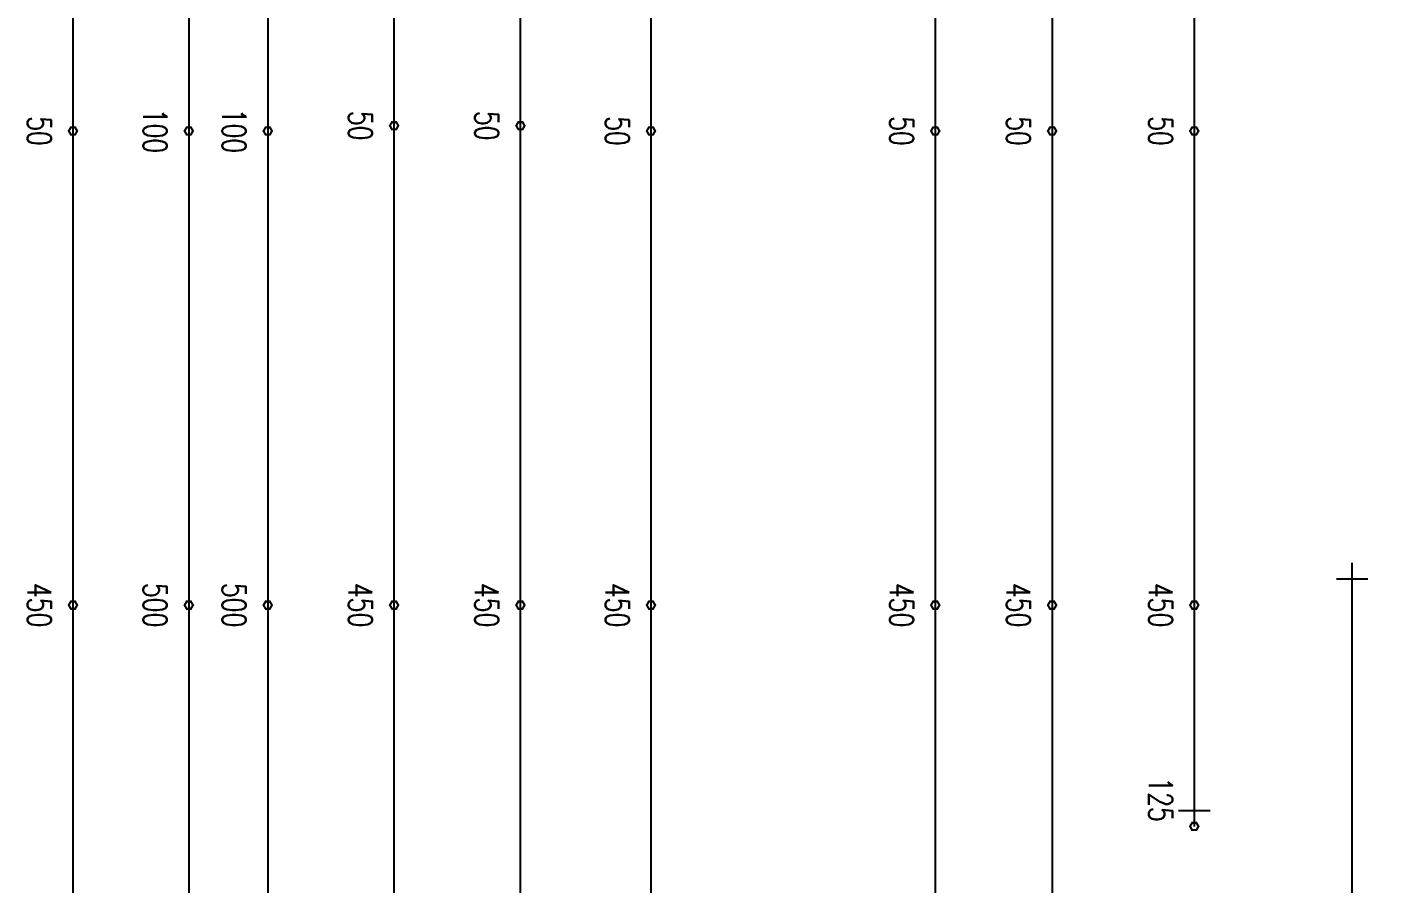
# Model space of a CAD drawing. Header units: millimetres. Extents: x 131700 to 589785, y -24154 to 46087.
# Drawn here: x 507718 to 520750, y 16557 to 24683 of the extents above; entities that cross this region are included whole.
import ezdxf
from ezdxf.enums import TextEntityAlignment as Align

# ---------------------------------------------------------------- set-up
doc = ezdxf.new("R2010")
doc.units = ezdxf.units.MM
doc.layers.get('0').update_dxf_attribs({"lineweight": 20})
doc.layers.add('ARES_TAG', color=3, linetype='Continuous')
doc.layers.add('NDC_S_TENDON', color=10, linetype='Continuous')
doc.layers.add('Current_plane_Column', color=7, linetype='Continuous', true_color=0x4b00ff)
doc.layers.add('NDC_LCAP', color=87, linetype='Continuous', plot=False)
for name, color, linetype, lineweight in [('NDC_S-ANNO', 7, 'Continuous', 20), ('NDC_S-TENDON', 6, 'Continuous', 35), ('NDC_S_SYMBOL', 1, 'Continuous', 15)]:
    doc.layers.add(name, color=color, linetype=linetype, lineweight=lineweight)
doc.styles.add('ARES_BIGTEXT', font='VHARIALN.TTF')
doc.styles.add('ARES_ROMANS_0.36', font='romans.shx', dxfattribs={"width": 0.36, "bigfont": 'vns.shx'})
doc.styles.add('NDC_ANNO', font='', dxfattribs={"width": 0.8})
doc.styles.get('NDC_ANNO').set_extended_font_data('Dotum')

# ---------------------------------------------------------------- blocks, each defined once
blk = doc.blocks.new('*U769')
at = {"layer": 'NDC_S_SYMBOL', "color": 3}
blk.add_line((-8344, 0), (-6844, 0), dxfattribs=at)
blk.add_circle((-8794, 0), 450, dxfattribs=at)
at = {"layer": 'NDC_S_TENDON'}
for p, q in [((6536, -150), (6536, 150)), ((-4664, 0), (-3144, 0)), ((-3144, 0), (2787, 0)), ((2787, 0), (5686, 0)), ((5686, 0), (6686, 0))]:
    blk.add_line(p, q, dxfattribs=at)
blk.add_lwpolyline([(-5184, 0), (-5664, 150), (-5664, -150), (-5184, 0), (-4664, 0)], dxfattribs=at)
at = {"layer": 'ARES_TAG', "style": 'ARES_ROMANS_0.36', "width": 0.36}
blk.add_attdef('S3', text='', height=375, dxfattribs=at).set_placement((-8794, 0), align=Align.MIDDLE_CENTER)
at = {"layer": 'NDC_LCAP', "style": 'ARES_BIGTEXT'}
blk.add_attdef('L', text='', height=350, dxfattribs=at).set_placement((-9525, 0), align=Align.MIDDLE_RIGHT)
blk = doc.blocks.new('*U757')
at = {"layer": 'NDC_S_TENDON'}
blk.add_line((2787, 0), (26237, 0), dxfattribs=at)
at = {"layer": 'ARES_TAG', "style": 'ARES_ROMANS_0.36', "width": 0.36}
blk.add_attdef('S3', text='', height=375, dxfattribs=at).set_placement((-9643, 0), align=Align.MIDDLE_CENTER)
at = {"layer": 'NDC_LCAP', "style": 'ARES_BIGTEXT'}
blk.add_attdef('L', text='', height=350, dxfattribs=at).set_placement((-10374, 0), align=Align.MIDDLE_RIGHT)
blk = doc.blocks.new('*U751')
at = {"layer": 'NDC_S_TENDON'}
blk.add_line((2787, 0), (26236, 0), dxfattribs=at)
at = {"layer": 'ARES_TAG', "style": 'ARES_ROMANS_0.36', "width": 0.36}
blk.add_attdef('S3', text='', height=375, dxfattribs=at).set_placement((-9643, 0), align=Align.MIDDLE_CENTER)
at = {"layer": 'NDC_LCAP', "style": 'ARES_BIGTEXT'}
blk.add_attdef('L', text='', height=350, dxfattribs=at).set_placement((-10374, 0), align=Align.MIDDLE_RIGHT)
blk = doc.blocks.new('*U752')
at = {"layer": 'NDC_S_TENDON'}
blk.add_line((2787, 0), (26236, 0), dxfattribs=at)
at = {"layer": 'ARES_TAG', "style": 'ARES_ROMANS_0.36', "width": 0.36}
blk.add_attdef('S3', text='', height=375, dxfattribs=at).set_placement((-9643, 0), align=Align.MIDDLE_CENTER)
at = {"layer": 'NDC_LCAP', "style": 'ARES_BIGTEXT'}
blk.add_attdef('L', text='', height=350, dxfattribs=at).set_placement((-10374, 0), align=Align.MIDDLE_RIGHT)
blk = doc.blocks.new('*U771')
at = {"layer": 'NDC_S_TENDON'}
blk.add_line((2787, 0), (26236, 0), dxfattribs=at)
at = {"layer": 'ARES_TAG', "style": 'ARES_ROMANS_0.36', "width": 0.36}
blk.add_attdef('S3', text='', height=375, dxfattribs=at).set_placement((-9643, 0), align=Align.MIDDLE_CENTER)
at = {"layer": 'NDC_LCAP', "style": 'ARES_BIGTEXT'}
blk.add_attdef('L', text='', height=350, dxfattribs=at).set_placement((-10374, 0), align=Align.MIDDLE_RIGHT)
blk = doc.blocks.new('*U772')
at = {"layer": 'NDC_S_TENDON'}
blk.add_line((2787, 0), (26237, 0), dxfattribs=at)
at = {"layer": 'ARES_TAG', "style": 'ARES_ROMANS_0.36', "width": 0.36}
blk.add_attdef('S3', text='', height=375, dxfattribs=at).set_placement((-9643, 0), align=Align.MIDDLE_CENTER)
at = {"layer": 'NDC_LCAP', "style": 'ARES_BIGTEXT'}
blk.add_attdef('L', text='', height=350, dxfattribs=at).set_placement((-10374, 0), align=Align.MIDDLE_RIGHT)
blk = doc.blocks.new('*U730')
at = {"layer": 'NDC_S_TENDON'}
blk.add_line((2787, 0), (25877, 0), dxfattribs=at)
at = {"layer": 'ARES_TAG', "style": 'ARES_ROMANS_0.36', "width": 0.36}
blk.add_attdef('S3', text='', height=375, dxfattribs=at).set_placement((-9413, 0), align=Align.MIDDLE_CENTER)
at = {"layer": 'NDC_LCAP', "style": 'ARES_BIGTEXT'}
blk.add_attdef('L', text='', height=350, dxfattribs=at).set_placement((-10144, 0), align=Align.MIDDLE_RIGHT)
blk = doc.blocks.new('*U721')
at = {"layer": 'NDC_S_TENDON'}
for p, q in [((15237, -150), (15237, 150)), ((2787, 0), (14387, 0)), ((14387, 0), (15387, 0))]:
    blk.add_line(p, q, dxfattribs=at)
at = {"layer": 'ARES_TAG', "style": 'ARES_ROMANS_0.36', "width": 0.36}
blk.add_attdef('S3', text='', height=375, dxfattribs=at).set_placement((-11644, 0), align=Align.MIDDLE_CENTER)
at = {"layer": 'NDC_LCAP', "style": 'ARES_BIGTEXT'}
blk.add_attdef('L', text='', height=350, dxfattribs=at).set_placement((-12375, 0), align=Align.MIDDLE_RIGHT)
blk = doc.blocks.new('*U722')
at = {"layer": 'NDC_S_TENDON'}
for p, q in [((-16664, 0), (-3144, 0)), ((-3144, 0), (2787, 0))]:
    blk.add_line(p, q, dxfattribs=at)
at = {"layer": 'ARES_TAG', "style": 'ARES_ROMANS_0.36', "width": 0.36}
blk.add_attdef('S3', text='', height=375, dxfattribs=at).set_placement((-20793, 0), align=Align.MIDDLE_CENTER)
at = {"layer": 'NDC_LCAP', "style": 'ARES_BIGTEXT'}
blk.add_attdef('L', text='', height=350, dxfattribs=at).set_placement((-21524, 0), align=Align.MIDDLE_RIGHT)
blk = doc.blocks.new('*U723')
at = {"layer": 'NDC_S_TENDON'}
for p, q in [((-16664, 0), (-3144, 0)), ((-3144, 0), (2787, 0))]:
    blk.add_line(p, q, dxfattribs=at)
at = {"layer": 'ARES_TAG', "style": 'ARES_ROMANS_0.36', "width": 0.36}
blk.add_attdef('S3', text='', height=375, dxfattribs=at).set_placement((-20793, 0), align=Align.MIDDLE_CENTER)
at = {"layer": 'NDC_LCAP', "style": 'ARES_BIGTEXT'}
blk.add_attdef('L', text='', height=350, dxfattribs=at).set_placement((-21524, 0), align=Align.MIDDLE_RIGHT)
blk = doc.blocks.new('TDY')
at = {"layer": 'NDC_S-TENDON', "linetype": 'Continuous'}
for points, elevation in [([(-560, 14200, 20, 20, 0), (-580, 14235, 20, 20, 0), (-620, 14235, 20, 20, 0), (-640, 14200, 20, 20, 0), (-620, 14165, 20, 20, 0), (-580, 14165, 20, 20, 0)], -20), ([(-560, 14200, 20, 20, 0), (-580, 14235, 20, 20, 0), (-620, 14235, 20, 20, 0), (-640, 14200, 20, 20, 0), (-620, 14165, 20, 20, 0), (-580, 14165, 20, 20, 0)], -20), ([(-560, 14200, 20, 20, 0), (-580, 14234, 20, 20, 0), (-620, 14234, 20, 20, 0), (-640, 14200, 20, 20, 0), (-620, 14165, 20, 20, 0), (-580, 14165, 20, 20, 0)], -20), ([(-560, 14200, 20, 20, 0), (-580, 14234, 20, 20, 0), (-620, 14234, 20, 20, 0), (-640, 14200, 20, 20, 0), (-620, 14165, 20, 20, 0), (-580, 14165, 20, 20, 0)], -20), ([(540, 14200, 20, 20, 0), (520, 14235, 20, 20, 0), (480, 14235, 20, 20, 0), (460, 14200, 20, 20, 0), (480, 14165, 20, 20, 0), (520, 14165, 20, 20, 0)], 2500), ([(540, 14200, 20, 20, 0), (520, 14235, 20, 20, 0), (480, 14235, 20, 20, 0), (460, 14200, 20, 20, 0), (480, 14165, 20, 20, 0), (520, 14165, 20, 20, 0)], 2500), ([(540, 14200, 20, 20, 0), (520, 14234, 20, 20, 0), (480, 14234, 20, 20, 0), (460, 14200, 20, 20, 0), (480, 14165, 20, 20, 0), (520, 14165, 20, 20, 0)], 2500), ([(540, 14200, 20, 20, 0), (520, 14234, 20, 20, 0), (480, 14234, 20, 20, 0), (460, 14200, 20, 20, 0), (480, 14165, 20, 20, 0), (520, 14165, 20, 20, 0)], 2500), ([(1290, 14200, 20, 20, 0), (1270, 14235, 20, 20, 0), (1230, 14235, 20, 20, 0), (1210, 14200, 20, 20, 0), (1230, 14165, 20, 20, 0), (1270, 14165, 20, 20, 0)], 2500), ([(1290, 14200, 20, 20, 0), (1270, 14235, 20, 20, 0), (1230, 14235, 20, 20, 0), (1210, 14200, 20, 20, 0), (1230, 14165, 20, 20, 0), (1270, 14165, 20, 20, 0)], 2500), ([(1290, 14200, 20, 20, 0), (1270, 14234, 20, 20, 0), (1230, 14234, 20, 20, 0), (1210, 14200, 20, 20, 0), (1230, 14165, 20, 20, 0), (1270, 14165, 20, 20, 0)], 2500), ([(1290, 14200, 20, 20, 0), (1270, 14234, 20, 20, 0), (1230, 14234, 20, 20, 0), (1210, 14200, 20, 20, 0), (1230, 14165, 20, 20, 0), (1270, 14165, 20, 20, 0)], 2500), ([(2490, 14250, 20, 20, 0), (2470, 14285, 20, 20, 0), (2430, 14285, 20, 20, 0), (2410, 14250, 20, 20, 0), (2430, 14215, 20, 20, 0), (2470, 14215, 20, 20, 0)], 2800), ([(2490, 14250, 20, 20, 0), (2470, 14285, 20, 20, 0), (2430, 14285, 20, 20, 0), (2410, 14250, 20, 20, 0), (2430, 14215, 20, 20, 0), (2470, 14215, 20, 20, 0)], 2800), ([(2490, 14250, 20, 20, 0), (2470, 14284, 20, 20, 0), (2430, 14284, 20, 20, 0), (2410, 14250, 20, 20, 0), (2430, 14215, 20, 20, 0), (2470, 14215, 20, 20, 0)], 2800), ([(2490, 14250, 20, 20, 0), (2470, 14284, 20, 20, 0), (2430, 14284, 20, 20, 0), (2410, 14250, 20, 20, 0), (2430, 14215, 20, 20, 0), (2470, 14215, 20, 20, 0)], 2800), ([(3690, 14250, 20, 20, 0), (3670, 14285, 20, 20, 0), (3630, 14285, 20, 20, 0), (3610, 14250, 20, 20, 0), (3630, 14215, 20, 20, 0), (3670, 14215, 20, 20, 0)], 2800), ([(3690, 14250, 20, 20, 0), (3670, 14285, 20, 20, 0), (3630, 14285, 20, 20, 0), (3610, 14250, 20, 20, 0), (3630, 14215, 20, 20, 0), (3670, 14215, 20, 20, 0)], 2800), ([(3690, 14250, 20, 20, 0), (3670, 14284, 20, 20, 0), (3630, 14284, 20, 20, 0), (3610, 14250, 20, 20, 0), (3630, 14215, 20, 20, 0), (3670, 14215, 20, 20, 0)], 2800), ([(3690, 14250, 20, 20, 0), (3670, 14284, 20, 20, 0), (3630, 14284, 20, 20, 0), (3610, 14250, 20, 20, 0), (3630, 14215, 20, 20, 0), (3670, 14215, 20, 20, 0)], 2800), ([(4930, 14200, 20, 20, 0), (4910, 14235, 20, 20, 0), (4870, 14235, 20, 20, 0), (4850, 14200, 20, 20, 0), (4870, 14165, 20, 20, 0), (4910, 14165, 20, 20, 0)], 2800), ([(4930, 14200, 20, 20, 0), (4910, 14235, 20, 20, 0), (4870, 14235, 20, 20, 0), (4850, 14200, 20, 20, 0), (4870, 14165, 20, 20, 0), (4910, 14165, 20, 20, 0)], 2800), ([(4930, 14200, 20, 20, 0), (4910, 14234, 20, 20, 0), (4870, 14234, 20, 20, 0), (4850, 14200, 20, 20, 0), (4870, 14165, 20, 20, 0), (4910, 14165, 20, 20, 0)], 2800), ([(4930, 14200, 20, 20, 0), (4910, 14234, 20, 20, 0), (4870, 14234, 20, 20, 0), (4850, 14200, 20, 20, 0), (4870, 14165, 20, 20, 0), (4910, 14165, 20, 20, 0)], 2800), ([(7630, 14200, 20, 20, 0), (7610, 14235, 20, 20, 0), (7570, 14235, 20, 20, 0), (7550, 14200, 20, 20, 0), (7570, 14165, 20, 20, 0), (7610, 14165, 20, 20, 0)], 2800), ([(7630, 14200, 20, 20, 0), (7610, 14235, 20, 20, 0), (7570, 14235, 20, 20, 0), (7550, 14200, 20, 20, 0), (7570, 14165, 20, 20, 0), (7610, 14165, 20, 20, 0)], 2800), ([(7630, 14200, 20, 20, 0), (7610, 14234, 20, 20, 0), (7570, 14234, 20, 20, 0), (7550, 14200, 20, 20, 0), (7570, 14165, 20, 20, 0), (7610, 14165, 20, 20, 0)], 2800), ([(7630, 14200, 20, 20, 0), (7610, 14234, 20, 20, 0), (7570, 14234, 20, 20, 0), (7550, 14200, 20, 20, 0), (7570, 14165, 20, 20, 0), (7610, 14165, 20, 20, 0)], 2800), ([(8740, 14200, 20, 20, 0), (8720, 14235, 20, 20, 0), (8680, 14235, 20, 20, 0), (8660, 14200, 20, 20, 0), (8680, 14165, 20, 20, 0), (8720, 14165, 20, 20, 0)], 2800), ([(8740, 14200, 20, 20, 0), (8720, 14235, 20, 20, 0), (8680, 14235, 20, 20, 0), (8660, 14200, 20, 20, 0), (8680, 14165, 20, 20, 0), (8720, 14165, 20, 20, 0)], 2800), ([(8740, 14200, 20, 20, 0), (8720, 14234, 20, 20, 0), (8680, 14234, 20, 20, 0), (8660, 14200, 20, 20, 0), (8680, 14165, 20, 20, 0), (8720, 14165, 20, 20, 0)], 2800), ([(8740, 14200, 20, 20, 0), (8720, 14234, 20, 20, 0), (8680, 14234, 20, 20, 0), (8660, 14200, 20, 20, 0), (8680, 14165, 20, 20, 0), (8720, 14165, 20, 20, 0)], 2800), ([(10090, 14200, 20, 20, 0), (10070, 14235, 20, 20, 0), (10030, 14235, 20, 20, 0), (10010, 14200, 20, 20, 0), (10030, 14165, 20, 20, 0), (10070, 14165, 20, 20, 0)], 2800), ([(10090, 14200, 20, 20, 0), (10070, 14235, 20, 20, 0), (10030, 14235, 20, 20, 0), (10010, 14200, 20, 20, 0), (10030, 14165, 20, 20, 0), (10070, 14165, 20, 20, 0)], 2800), ([(10090, 14200, 20, 20, 0), (10070, 14234, 20, 20, 0), (10030, 14234, 20, 20, 0), (10010, 14200, 20, 20, 0), (10030, 14165, 20, 20, 0), (10070, 14165, 20, 20, 0)], 2800), ([(10090, 14200, 20, 20, 0), (10070, 14234, 20, 20, 0), (10030, 14234, 20, 20, 0), (10010, 14200, 20, 20, 0), (10030, 14165, 20, 20, 0), (10070, 14165, 20, 20, 0)], 2800), ([(-560, 9700, 20, 20, 0), (-580, 9735, 20, 20, 0), (-620, 9735, 20, 20, 0), (-640, 9700, 20, 20, 0), (-620, 9665, 20, 20, 0), (-580, 9665, 20, 20, 0)], 130), ([(-560, 9700, 20, 20, 0), (-580, 9735, 20, 20, 0), (-620, 9735, 20, 20, 0), (-640, 9700, 20, 20, 0), (-620, 9665, 20, 20, 0), (-580, 9665, 20, 20, 0)], 130), ([(-560, 9700, 20, 20, 0), (-580, 9735, 20, 20, 0), (-620, 9735, 20, 20, 0), (-640, 9700, 20, 20, 0), (-620, 9665, 20, 20, 0), (-580, 9665, 20, 20, 0)], 130), ([(-560, 9700, 20, 20, 0), (-580, 9735, 20, 20, 0), (-620, 9735, 20, 20, 0), (-640, 9700, 20, 20, 0), (-620, 9665, 20, 20, 0), (-580, 9665, 20, 20, 0)], 130), ([(-560, 9700, 20, 20, 0), (-580, 9734, 20, 20, 0), (-620, 9734, 20, 20, 0), (-640, 9700, 20, 20, 0), (-620, 9665, 20, 20, 0), (-580, 9665, 20, 20, 0)], 130), ([(-560, 9700, 20, 20, 0), (-580, 9734, 20, 20, 0), (-620, 9734, 20, 20, 0), (-640, 9700, 20, 20, 0), (-620, 9665, 20, 20, 0), (-580, 9665, 20, 20, 0)], 130), ([(-560, 9700, 20, 20, 0), (-580, 9734, 20, 20, 0), (-620, 9734, 20, 20, 0), (-640, 9700, 20, 20, 0), (-620, 9665, 20, 20, 0), (-580, 9665, 20, 20, 0)], 130), ([(-560, 9700, 20, 20, 0), (-580, 9734, 20, 20, 0), (-620, 9734, 20, 20, 0), (-640, 9700, 20, 20, 0), (-620, 9665, 20, 20, 0), (-580, 9665, 20, 20, 0)], 130), ([(540, 9700, 20, 20, 0), (520, 9735, 20, 20, 0), (480, 9735, 20, 20, 0), (460, 9700, 20, 20, 0), (480, 9665, 20, 20, 0), (520, 9665, 20, 20, 0)], 2900), ([(540, 9700, 20, 20, 0), (520, 9735, 20, 20, 0), (480, 9735, 20, 20, 0), (460, 9700, 20, 20, 0), (480, 9665, 20, 20, 0), (520, 9665, 20, 20, 0)], 2900), ([(540, 9700, 20, 20, 0), (520, 9735, 20, 20, 0), (480, 9735, 20, 20, 0), (460, 9700, 20, 20, 0), (480, 9665, 20, 20, 0), (520, 9665, 20, 20, 0)], 2900), ([(540, 9700, 20, 20, 0), (520, 9735, 20, 20, 0), (480, 9735, 20, 20, 0), (460, 9700, 20, 20, 0), (480, 9665, 20, 20, 0), (520, 9665, 20, 20, 0)], 2900), ([(540, 9700, 20, 20, 0), (520, 9734, 20, 20, 0), (480, 9734, 20, 20, 0), (460, 9700, 20, 20, 0), (480, 9665, 20, 20, 0), (520, 9665, 20, 20, 0)], 2900), ([(540, 9700, 20, 20, 0), (520, 9734, 20, 20, 0), (480, 9734, 20, 20, 0), (460, 9700, 20, 20, 0), (480, 9665, 20, 20, 0), (520, 9665, 20, 20, 0)], 2900), ([(540, 9700, 20, 20, 0), (520, 9734, 20, 20, 0), (480, 9734, 20, 20, 0), (460, 9700, 20, 20, 0), (480, 9665, 20, 20, 0), (520, 9665, 20, 20, 0)], 2900), ([(540, 9700, 20, 20, 0), (520, 9734, 20, 20, 0), (480, 9734, 20, 20, 0), (460, 9700, 20, 20, 0), (480, 9665, 20, 20, 0), (520, 9665, 20, 20, 0)], 2900), ([(1290, 9700, 20, 20, 0), (1270, 9735, 20, 20, 0), (1230, 9735, 20, 20, 0), (1210, 9700, 20, 20, 0), (1230, 9665, 20, 20, 0), (1270, 9665, 20, 20, 0)], 2900), ([(1290, 9700, 20, 20, 0), (1270, 9735, 20, 20, 0), (1230, 9735, 20, 20, 0), (1210, 9700, 20, 20, 0), (1230, 9665, 20, 20, 0), (1270, 9665, 20, 20, 0)], 2900), ([(1290, 9700, 20, 20, 0), (1270, 9735, 20, 20, 0), (1230, 9735, 20, 20, 0), (1210, 9700, 20, 20, 0), (1230, 9665, 20, 20, 0), (1270, 9665, 20, 20, 0)], 2900), ([(1290, 9700, 20, 20, 0), (1270, 9735, 20, 20, 0), (1230, 9735, 20, 20, 0), (1210, 9700, 20, 20, 0), (1230, 9665, 20, 20, 0), (1270, 9665, 20, 20, 0)], 2900), ([(1290, 9700, 20, 20, 0), (1270, 9734, 20, 20, 0), (1230, 9734, 20, 20, 0), (1210, 9700, 20, 20, 0), (1230, 9665, 20, 20, 0), (1270, 9665, 20, 20, 0)], 2900), ([(1290, 9700, 20, 20, 0), (1270, 9734, 20, 20, 0), (1230, 9734, 20, 20, 0), (1210, 9700, 20, 20, 0), (1230, 9665, 20, 20, 0), (1270, 9665, 20, 20, 0)], 2900), ([(1290, 9700, 20, 20, 0), (1270, 9734, 20, 20, 0), (1230, 9734, 20, 20, 0), (1210, 9700, 20, 20, 0), (1230, 9665, 20, 20, 0), (1270, 9665, 20, 20, 0)], 2900), ([(1290, 9700, 20, 20, 0), (1270, 9734, 20, 20, 0), (1230, 9734, 20, 20, 0), (1210, 9700, 20, 20, 0), (1230, 9665, 20, 20, 0), (1270, 9665, 20, 20, 0)], 2900), ([(2490, 9700, 20, 20, 0), (2470, 9735, 20, 20, 0), (2430, 9735, 20, 20, 0), (2410, 9700, 20, 20, 0), (2430, 9665, 20, 20, 0), (2470, 9665, 20, 20, 0)], 2950), ([(2490, 9700, 20, 20, 0), (2470, 9735, 20, 20, 0), (2430, 9735, 20, 20, 0), (2410, 9700, 20, 20, 0), (2430, 9665, 20, 20, 0), (2470, 9665, 20, 20, 0)], 2950), ([(2490, 9700, 20, 20, 0), (2470, 9735, 20, 20, 0), (2430, 9735, 20, 20, 0), (2410, 9700, 20, 20, 0), (2430, 9665, 20, 20, 0), (2470, 9665, 20, 20, 0)], 2950), ([(2490, 9700, 20, 20, 0), (2470, 9735, 20, 20, 0), (2430, 9735, 20, 20, 0), (2410, 9700, 20, 20, 0), (2430, 9665, 20, 20, 0), (2470, 9665, 20, 20, 0)], 2950), ([(2490, 9700, 20, 20, 0), (2470, 9734, 20, 20, 0), (2430, 9734, 20, 20, 0), (2410, 9700, 20, 20, 0), (2430, 9665, 20, 20, 0), (2470, 9665, 20, 20, 0)], 2950), ([(2490, 9700, 20, 20, 0), (2470, 9734, 20, 20, 0), (2430, 9734, 20, 20, 0), (2410, 9700, 20, 20, 0), (2430, 9665, 20, 20, 0), (2470, 9665, 20, 20, 0)], 2950), ([(2490, 9700, 20, 20, 0), (2470, 9734, 20, 20, 0), (2430, 9734, 20, 20, 0), (2410, 9700, 20, 20, 0), (2430, 9665, 20, 20, 0), (2470, 9665, 20, 20, 0)], 2950), ([(2490, 9700, 20, 20, 0), (2470, 9734, 20, 20, 0), (2430, 9734, 20, 20, 0), (2410, 9700, 20, 20, 0), (2430, 9665, 20, 20, 0), (2470, 9665, 20, 20, 0)], 2950), ([(3690, 9700, 20, 20, 0), (3670, 9735, 20, 20, 0), (3630, 9735, 20, 20, 0), (3610, 9700, 20, 20, 0), (3630, 9665, 20, 20, 0), (3670, 9665, 20, 20, 0)], 2950), ([(3690, 9700, 20, 20, 0), (3670, 9735, 20, 20, 0), (3630, 9735, 20, 20, 0), (3610, 9700, 20, 20, 0), (3630, 9665, 20, 20, 0), (3670, 9665, 20, 20, 0)], 2950), ([(3690, 9700, 20, 20, 0), (3670, 9735, 20, 20, 0), (3630, 9735, 20, 20, 0), (3610, 9700, 20, 20, 0), (3630, 9665, 20, 20, 0), (3670, 9665, 20, 20, 0)], 2950), ([(3690, 9700, 20, 20, 0), (3670, 9735, 20, 20, 0), (3630, 9735, 20, 20, 0), (3610, 9700, 20, 20, 0), (3630, 9665, 20, 20, 0), (3670, 9665, 20, 20, 0)], 2950), ([(3690, 9700, 20, 20, 0), (3670, 9734, 20, 20, 0), (3630, 9734, 20, 20, 0), (3610, 9700, 20, 20, 0), (3630, 9665, 20, 20, 0), (3670, 9665, 20, 20, 0)], 2950), ([(3690, 9700, 20, 20, 0), (3670, 9734, 20, 20, 0), (3630, 9734, 20, 20, 0), (3610, 9700, 20, 20, 0), (3630, 9665, 20, 20, 0), (3670, 9665, 20, 20, 0)], 2950), ([(3690, 9700, 20, 20, 0), (3670, 9734, 20, 20, 0), (3630, 9734, 20, 20, 0), (3610, 9700, 20, 20, 0), (3630, 9665, 20, 20, 0), (3670, 9665, 20, 20, 0)], 2950), ([(3690, 9700, 20, 20, 0), (3670, 9734, 20, 20, 0), (3630, 9734, 20, 20, 0), (3610, 9700, 20, 20, 0), (3630, 9665, 20, 20, 0), (3670, 9665, 20, 20, 0)], 2950), ([(4930, 9700, 20, 20, 0), (4910, 9735, 20, 20, 0), (4870, 9735, 20, 20, 0), (4850, 9700, 20, 20, 0), (4870, 9665, 20, 20, 0), (4910, 9665, 20, 20, 0)], 2950), ([(4930, 9700, 20, 20, 0), (4910, 9735, 20, 20, 0), (4870, 9735, 20, 20, 0), (4850, 9700, 20, 20, 0), (4870, 9665, 20, 20, 0), (4910, 9665, 20, 20, 0)], 2950), ([(4930, 9700, 20, 20, 0), (4910, 9735, 20, 20, 0), (4870, 9735, 20, 20, 0), (4850, 9700, 20, 20, 0), (4870, 9665, 20, 20, 0), (4910, 9665, 20, 20, 0)], 2950), ([(4930, 9700, 20, 20, 0), (4910, 9735, 20, 20, 0), (4870, 9735, 20, 20, 0), (4850, 9700, 20, 20, 0), (4870, 9665, 20, 20, 0), (4910, 9665, 20, 20, 0)], 2950), ([(4930, 9700, 20, 20, 0), (4910, 9734, 20, 20, 0), (4870, 9734, 20, 20, 0), (4850, 9700, 20, 20, 0), (4870, 9665, 20, 20, 0), (4910, 9665, 20, 20, 0)], 2950), ([(4930, 9700, 20, 20, 0), (4910, 9734, 20, 20, 0), (4870, 9734, 20, 20, 0), (4850, 9700, 20, 20, 0), (4870, 9665, 20, 20, 0), (4910, 9665, 20, 20, 0)], 2950), ([(4930, 9700, 20, 20, 0), (4910, 9734, 20, 20, 0), (4870, 9734, 20, 20, 0), (4850, 9700, 20, 20, 0), (4870, 9665, 20, 20, 0), (4910, 9665, 20, 20, 0)], 2950), ([(4930, 9700, 20, 20, 0), (4910, 9734, 20, 20, 0), (4870, 9734, 20, 20, 0), (4850, 9700, 20, 20, 0), (4870, 9665, 20, 20, 0), (4910, 9665, 20, 20, 0)], 2950), ([(7630, 9700, 20, 20, 0), (7610, 9735, 20, 20, 0), (7570, 9735, 20, 20, 0), (7550, 9700, 20, 20, 0), (7570, 9665, 20, 20, 0), (7610, 9665, 20, 20, 0)], 2950), ([(7630, 9700, 20, 20, 0), (7610, 9735, 20, 20, 0), (7570, 9735, 20, 20, 0), (7550, 9700, 20, 20, 0), (7570, 9665, 20, 20, 0), (7610, 9665, 20, 20, 0)], 2950), ([(7630, 9700, 20, 20, 0), (7610, 9735, 20, 20, 0), (7570, 9735, 20, 20, 0), (7550, 9700, 20, 20, 0), (7570, 9665, 20, 20, 0), (7610, 9665, 20, 20, 0)], 2950), ([(7630, 9700, 20, 20, 0), (7610, 9735, 20, 20, 0), (7570, 9735, 20, 20, 0), (7550, 9700, 20, 20, 0), (7570, 9665, 20, 20, 0), (7610, 9665, 20, 20, 0)], 2950), ([(7630, 9700, 20, 20, 0), (7610, 9734, 20, 20, 0), (7570, 9734, 20, 20, 0), (7550, 9700, 20, 20, 0), (7570, 9665, 20, 20, 0), (7610, 9665, 20, 20, 0)], 2950), ([(7630, 9700, 20, 20, 0), (7610, 9734, 20, 20, 0), (7570, 9734, 20, 20, 0), (7550, 9700, 20, 20, 0), (7570, 9665, 20, 20, 0), (7610, 9665, 20, 20, 0)], 2950), ([(7630, 9700, 20, 20, 0), (7610, 9734, 20, 20, 0), (7570, 9734, 20, 20, 0), (7550, 9700, 20, 20, 0), (7570, 9665, 20, 20, 0), (7610, 9665, 20, 20, 0)], 2950), ([(7630, 9700, 20, 20, 0), (7610, 9734, 20, 20, 0), (7570, 9734, 20, 20, 0), (7550, 9700, 20, 20, 0), (7570, 9665, 20, 20, 0), (7610, 9665, 20, 20, 0)], 2950), ([(8740, 9700, 20, 20, 0), (8720, 9735, 20, 20, 0), (8680, 9735, 20, 20, 0), (8660, 9700, 20, 20, 0), (8680, 9665, 20, 20, 0), (8720, 9665, 20, 20, 0)], 2950), ([(8740, 9700, 20, 20, 0), (8720, 9735, 20, 20, 0), (8680, 9735, 20, 20, 0), (8660, 9700, 20, 20, 0), (8680, 9665, 20, 20, 0), (8720, 9665, 20, 20, 0)], 2950), ([(8740, 9700, 20, 20, 0), (8720, 9735, 20, 20, 0), (8680, 9735, 20, 20, 0), (8660, 9700, 20, 20, 0), (8680, 9665, 20, 20, 0), (8720, 9665, 20, 20, 0)], 2950), ([(8740, 9700, 20, 20, 0), (8720, 9735, 20, 20, 0), (8680, 9735, 20, 20, 0), (8660, 9700, 20, 20, 0), (8680, 9665, 20, 20, 0), (8720, 9665, 20, 20, 0)], 2950), ([(8740, 9700, 20, 20, 0), (8720, 9734, 20, 20, 0), (8680, 9734, 20, 20, 0), (8660, 9700, 20, 20, 0), (8680, 9665, 20, 20, 0), (8720, 9665, 20, 20, 0)], 2950), ([(8740, 9700, 20, 20, 0), (8720, 9734, 20, 20, 0), (8680, 9734, 20, 20, 0), (8660, 9700, 20, 20, 0), (8680, 9665, 20, 20, 0), (8720, 9665, 20, 20, 0)], 2950), ([(8740, 9700, 20, 20, 0), (8720, 9734, 20, 20, 0), (8680, 9734, 20, 20, 0), (8660, 9700, 20, 20, 0), (8680, 9665, 20, 20, 0), (8720, 9665, 20, 20, 0)], 2950), ([(8740, 9700, 20, 20, 0), (8720, 9734, 20, 20, 0), (8680, 9734, 20, 20, 0), (8660, 9700, 20, 20, 0), (8680, 9665, 20, 20, 0), (8720, 9665, 20, 20, 0)], 2950), ([(10090, 9700, 20, 20, 0), (10070, 9735, 20, 20, 0), (10030, 9735, 20, 20, 0), (10010, 9700, 20, 20, 0), (10030, 9665, 20, 20, 0), (10070, 9665, 20, 20, 0)], 2950), ([(10090, 9700, 20, 20, 0), (10070, 9735, 20, 20, 0), (10030, 9735, 20, 20, 0), (10010, 9700, 20, 20, 0), (10030, 9665, 20, 20, 0), (10070, 9665, 20, 20, 0)], 2950), ([(10090, 9700, 20, 20, 0), (10070, 9735, 20, 20, 0), (10030, 9735, 20, 20, 0), (10010, 9700, 20, 20, 0), (10030, 9665, 20, 20, 0), (10070, 9665, 20, 20, 0)], 2950), ([(10090, 9700, 20, 20, 0), (10070, 9735, 20, 20, 0), (10030, 9735, 20, 20, 0), (10010, 9700, 20, 20, 0), (10030, 9665, 20, 20, 0), (10070, 9665, 20, 20, 0)], 2950), ([(10090, 9700, 20, 20, 0), (10070, 9734, 20, 20, 0), (10030, 9734, 20, 20, 0), (10010, 9700, 20, 20, 0), (10030, 9665, 20, 20, 0), (10070, 9665, 20, 20, 0)], 2950), ([(10090, 9700, 20, 20, 0), (10070, 9734, 20, 20, 0), (10030, 9734, 20, 20, 0), (10010, 9700, 20, 20, 0), (10030, 9665, 20, 20, 0), (10070, 9665, 20, 20, 0)], 2950), ([(10090, 9700, 20, 20, 0), (10070, 9734, 20, 20, 0), (10030, 9734, 20, 20, 0), (10010, 9700, 20, 20, 0), (10030, 9665, 20, 20, 0), (10070, 9665, 20, 20, 0)], 2950), ([(10090, 9700, 20, 20, 0), (10070, 9734, 20, 20, 0), (10030, 9734, 20, 20, 0), (10010, 9700, 20, 20, 0), (10030, 9665, 20, 20, 0), (10070, 9665, 20, 20, 0)], 2950), ([(10090, 7600, 20, 20, 0), (10070, 7634, 20, 20, 0), (10030, 7634, 20, 20, 0), (10010, 7600, 20, 20, 0), (10030, 7565, 20, 20, 0), (10070, 7565, 20, 20, 0)], 2875), ([(10090, 7600, 20, 20, 0), (10070, 7634, 20, 20, 0), (10030, 7634, 20, 20, 0), (10010, 7600, 20, 20, 0), (10030, 7565, 20, 20, 0), (10070, 7565, 20, 20, 0)], 2875), ([(10090, 7600, 20, 20, 0), (10070, 7634, 20, 20, 0), (10030, 7634, 20, 20, 0), (10010, 7600, 20, 20, 0), (10030, 7565, 20, 20, 0), (10070, 7565, 20, 20, 0)], 2875), ([(10090, 7600, 20, 20, 0), (10070, 7634, 20, 20, 0), (10030, 7634, 20, 20, 0), (10010, 7600, 20, 20, 0), (10030, 7565, 20, 20, 0), (10070, 7565, 20, 20, 0)], 2875)]:
    blk.add_lwpolyline(points, format="xyseb", close=True, dxfattribs=dict(at, elevation=elevation))
at = {"rotation": 270}
for name, p in [('*U757', (500, 24986, 2874)), ('*U772', (1250, 24986, 2867)), ('*U771', (4890, 24986, 2875)), ('*U752', (7590, 24986, 2875)), ('*U751', (8700, 24986, 2875)), ('*U721', (10050, 22986, 2875)), ('*U730', (-600, 24922, 54))]:
    blk.add_blockref(name, p, dxfattribs=at)
at = {"xscale": -1, "rotation": 270}
for name, p in [('*U722', (2450, 15414, 2875)), ('*U723', (3650, 15414, 2875))]:
    blk.add_blockref(name, p, dxfattribs=at)
ref = blk.add_blockref('*U769', (11550, 3414, 2870), dxfattribs=dict(xscale=-1, rotation=270))
ref.add_attrib('L', '12350', dxfattribs={"layer": 'NDC_LCAP', "height": 350, "rotation": 270, "style": 'ARES_BIGTEXT'}).set_placement((11550, -6111, 2870), align=Align.MIDDLE_RIGHT)
ref.add_attrib('S3', 'S2-80', dxfattribs={"layer": 'ARES_TAG', "height": 375, "rotation": 270, "style": 'ARES_ROMANS_0.36', "width": 0.36}).set_placement((11550, -5380, 2870), align=Align.MIDDLE_CENTER)
at = {"layer": 'NDC_S-ANNO', "linetype": 'Continuous', "char_height": 225, "attachment_point": 5, "rotation": 270, "line_spacing_factor": 0.75, "style": 'NDC_ANNO'}
for s, insert in [('\\FSTANDARD.shx;100', (180, 14200, 2500)), ('\\FSTANDARD.shx;100', (180, 14200, 2500)), ('\\FSTANDARD.shx;100', (930, 14200, 2500)), ('\\FSTANDARD.shx;100', (930, 14200, 2500)), ('\\FSTANDARD.shx;50', (2130, 14250, 2800)), ('\\FSTANDARD.shx;50', (2130, 14250, 2800)), ('\\FSTANDARD.shx;50', (3330, 14250, 2800)), ('\\FSTANDARD.shx;50', (3330, 14250, 2800)), ('\\FSTANDARD.shx;50', (-920, 14200, -20)), ('\\FSTANDARD.shx;50', (-920, 14200, -20)), ('\\FSTANDARD.shx;50', (4570, 14200, 2800)), ('\\FSTANDARD.shx;50', (4570, 14200, 2800)), ('\\FSTANDARD.shx;50', (7270, 14200, 2800)), ('\\FSTANDARD.shx;50', (7270, 14200, 2800)), ('\\FSTANDARD.shx;50', (8380, 14200, 2800)), ('\\FSTANDARD.shx;50', (8380, 14200, 2800)), ('\\FSTANDARD.shx;50', (9730, 14200, 2800)), ('\\FSTANDARD.shx;50', (9730, 14200, 2800)), ('\\FSTANDARD.shx;450', (-920, 9700, 130)), ('\\FSTANDARD.shx;450', (-920, 9700, 130)), ('\\FSTANDARD.shx;500', (180, 9700, 2900)), ('\\FSTANDARD.shx;500', (180, 9700, 2900)), ('\\FSTANDARD.shx;500', (930, 9700, 2900)), ('\\FSTANDARD.shx;500', (930, 9700, 2900)), ('\\FSTANDARD.shx;450', (2130, 9700, 2950)), ('\\FSTANDARD.shx;450', (2130, 9700, 2950)), ('\\FSTANDARD.shx;450', (3330, 9700, 2950)), ('\\FSTANDARD.shx;450', (3330, 9700, 2950)), ('\\FSTANDARD.shx;450', (4570, 9700, 2950)), ('\\FSTANDARD.shx;450', (4570, 9700, 2950)), ('\\FSTANDARD.shx;450', (7270, 9700, 2950)), ('\\FSTANDARD.shx;450', (7270, 9700, 2950)), ('\\FSTANDARD.shx;450', (8380, 9700, 2950)), ('\\FSTANDARD.shx;450', (8380, 9700, 2950)), ('\\FSTANDARD.shx;450', (9730, 9700, 2950)), ('\\FSTANDARD.shx;450', (9730, 9700, 2950)), ('\\FSTANDARD.shx;125', (9730, 7854, 2875)), ('\\FSTANDARD.shx;125', (9730, 7854, 2875))]:
    blk.add_mtext(s, dxfattribs=dict(at, insert=insert))

msp = doc.modelspace()

# ---------------------------------------------------------------- block references
at = {"layer": 'Current_plane_Column'}
msp.add_blockref('TDY', (508750, 9500), dxfattribs=at)

doc.saveas('drawing.dxf')
